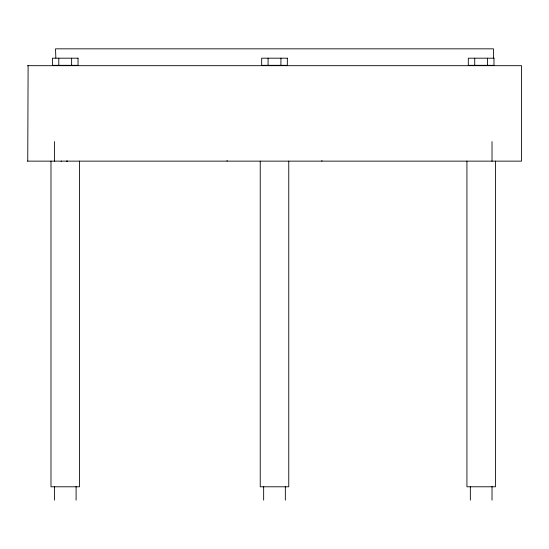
<?xml version="1.0" encoding="UTF-8"?>
<svg xmlns="http://www.w3.org/2000/svg" width="549" height="549" viewBox="0 0 549 549"><rect width="100%" height="100%" fill="white"/><g stroke="black" fill="none" stroke-linecap="round" stroke-linejoin="round"><path stroke-width="0.82" d="M27.752 161.132L28.109 65.681M27.45 65.681L521.55 65.681L521.55 161.132L27.45 161.132M61.138 161.132L61.488 161.132M67.513 161.132L67.033 161.132M66.539 161.132L67.081 161.132M55.847 58.098L55.524 48.834L493.476 48.834L493.476 58.098M495.445 161.132L495.445 486.791L466.925 486.785L466.925 161.132M492.021 141.608L492.021 161.337M492.021 486.441L492.021 500.166M487.56 58.187L487.56 65.324M474.727 58.187L474.727 65.324M470.342 486.441L470.342 500.166M321.913 160.5L321.913 161.132M288.76 161.132L288.76 486.791L260.24 486.791L260.24 161.132M285.336 486.441L285.336 500.166M280.916 58.187L280.916 65.324M268.084 58.187L268.084 65.324M263.657 486.441L263.657 500.166M227.087 160.5L227.087 161.132M79.516 161.132L79.516 486.791L50.988 486.791L50.988 161.132M76.091 486.441L76.091 500.166M71.624 58.187L71.624 65.324M58.791 58.187L58.791 65.324M54.413 141.608L54.413 161.337M54.413 486.441L54.413 500.166M78.04 58.187L52.375 58.187L52.423 65.324L78.04 65.324L78.04 58.187M287.333 58.187L261.667 58.187L261.667 65.324L287.333 65.324L287.333 58.187M493.976 58.187L468.311 58.187L468.311 65.324L493.976 65.324L493.976 58.187"/></g></svg>
